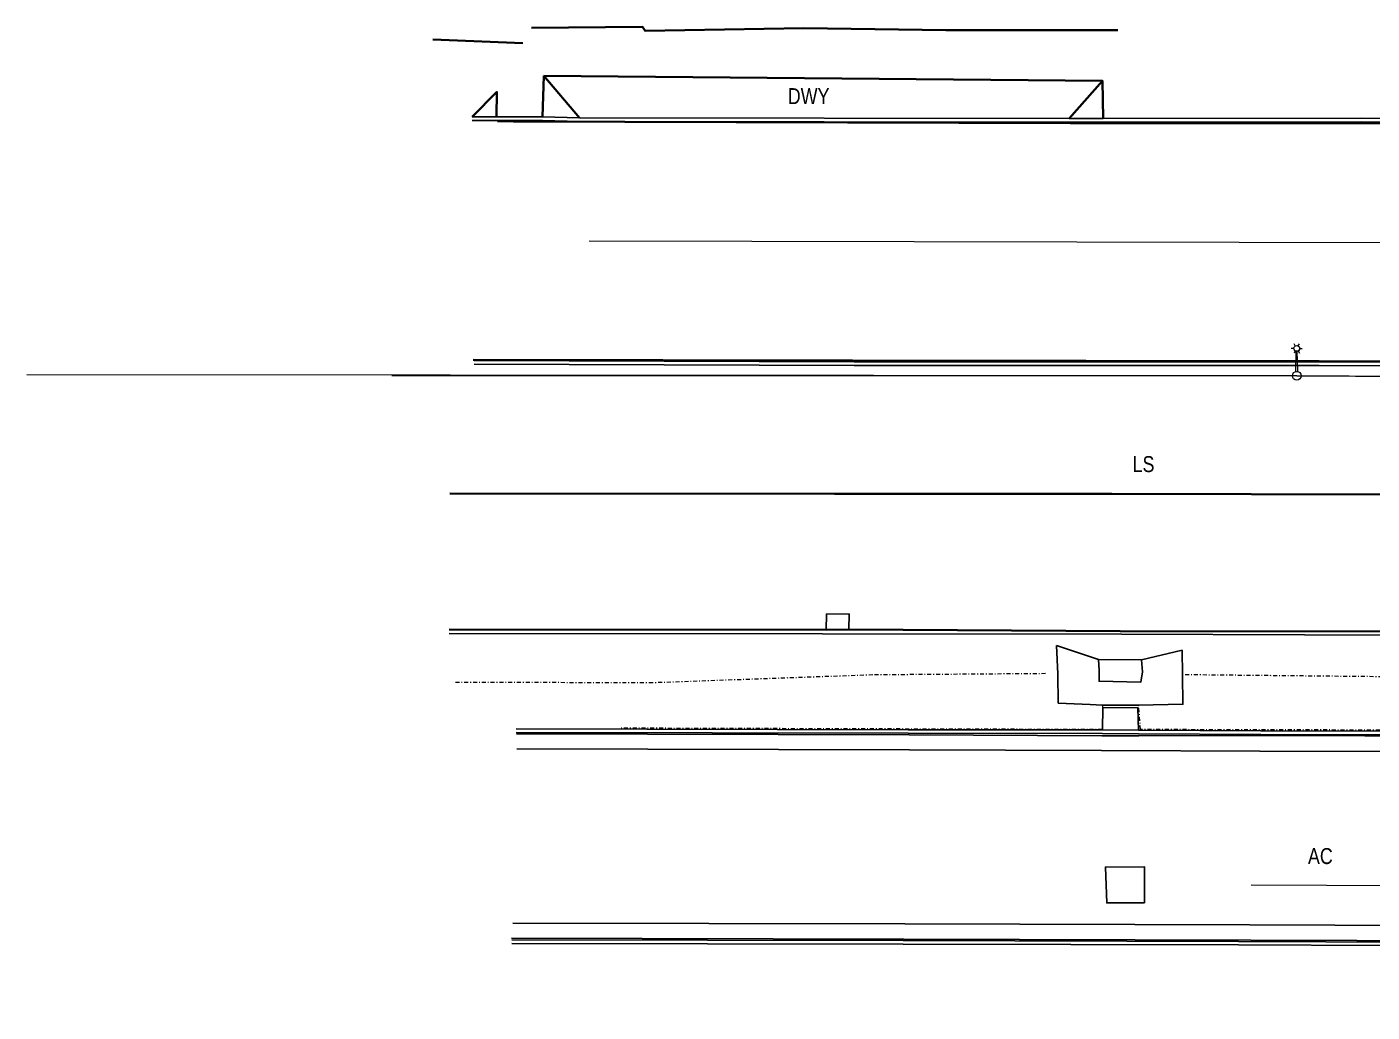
# Model space of a CAD drawing. Header units: feet. Extents: x 6428194 to 6428937, y 1888131 to 1888721.
# Drawn here: x 6428193.5 to 6428362, y 1888386.8 to 1888510.2 of the extents above; entities that cross this region are included whole.
import ezdxf
from ezdxf.lldxf.tags import DXFTag

# ---------------------------------------------------------------- set-up
doc = ezdxf.new("R2010")
doc.units = ezdxf.units.FT
doc.header["$MEASUREMENT"] = 0
doc.linetypes.add('DASHDOT', pattern=[1, 0.5, -0.25, 0, -0.25])
doc.layers.get('0').update_dxf_attribs({"color": 253})
for name, color, linetype, lineweight in [('VF-COMM-OVHD-LINE-', 253, 'OVERHEADCOMM', 15), ('VF-ELEC-OVHD-LINE-', 253, 'OVERHEADELECTRIC', 15), ('VF-FENC-LINE-', 253, 'FENCE', 25), ('VF-PVMT-EDGE-LINE-', 253, 'EDGEOFPAVEMENT', 35), ('VF-ROAD-DRIV-LINE-', 253, 'Continuous', 35), ('VF-SSWR-GEOP-LINE-QLB-', 253, 'SEWER', 15), ('VF-STRM-GEOP-LINE-QLB-', 253, 'STORMDRAIN', 15), ('VF-TOPO-BRKL-LINE-', 253, 'DASHDOT', 13), ('VF-TOPO-CONC-EDGE-LINE-', 253, 'Continuous', 25), ('VF-TOPO-CONC-GTFL-LINE-', 253, 'Continuous', 25), ('VF-TOPO-CONC-LIPG-LINE-', 253, 'Continuous', 25), ('VF-TOPO-CONC-TBCB-LINE-', 253, 'Continuous', 25), ('VF-TOPO-CONC-TBWK-LINE-', 253, 'Continuous', 35), ('VF-TOPO-CONC-TFCB-LINE-', 253, 'Continuous', 25), ('VF-TOPO-TEXT-', 253, 'Continuous', 25), ('VN-ELEC-OVHD-', 253, 'Continuous', 13), ('VN-ELEC-STLT-SYMB-', 253, 'Continuous', 13)]:
    doc.layers.add(name, color=color, linetype=linetype, lineweight=lineweight)
doc.styles.add('NCS1-Anno', font='arial.ttf', dxfattribs={"width": 0.8, "height": 0.1})
doc.styles.get("Standard").update_dxf_attribs({"font": 'arial.ttf'})
tags = doc.linetypes.add('EDGEOFPAVEMENT', pattern='A,1,-0.03,["EP",Standard,S=0.08,R=0,X=0,Y=-0.04],-0.16,1', length=2.19).pattern_tags.tags
tags[6] = DXFTag(74, 10)
tags = doc.linetypes.add('FENCE', pattern='A,0.5,-0.03,["X",Standard,S=0.08,R=0,X=0,Y=-0.04],-0.08,0.5', length=1.11).pattern_tags.tags
tags[6] = DXFTag(74, 10)
tags = doc.linetypes.add('OVERHEADCOMM', pattern='A,1,-0.03,["OC",Standard,S=0.08,R=0,X=0,Y=-0.04],-0.16,1', length=2.19).pattern_tags.tags
tags[6] = DXFTag(74, 10)
tags = doc.linetypes.add('OVERHEADELECTRIC', pattern='A,1,-0.03,["OE",Standard,S=0.08,R=0,X=0,Y=-0.04],-0.16,1', length=2.19).pattern_tags.tags
tags[6] = DXFTag(74, 10)
tags = doc.linetypes.add('SEWER', pattern='A,1,-0.03,["SS",Standard,S=0.08,R=0,X=0,Y=-0.04],-0.16,1', length=2.19).pattern_tags.tags
tags[6] = DXFTag(74, 10)
tags = doc.linetypes.add('STORMDRAIN', pattern='A,1,-0.03,["SD",Standard,S=0.08,R=0,X=0,Y=-0.04],-0.16,1', length=2.19).pattern_tags.tags
tags[6] = DXFTag(74, 10)

# ---------------------------------------------------------------- blocks, each defined once
blk = doc.blocks.new('Street Light')
at = {"color": 0}
for p, q in [((-0.1864, 0.009), (-0.2, 0.0169)), ((-0.1708, 0.018), (-0.1708, 0.0337)), ((-0.1552, 0.009), (-0.1416, 0.0169)), ((-0.1864, -0.009), (-0.2, -0.0169)), ((-0.1708, -0.018), (-0.1708, -0.0337)), ((-0.1552, -0.009), (-0.1416, -0.0169))]:
    blk.add_line(p, q, dxfattribs=at)
for p, q in [((-0.0262, 0.0064), (-0.153, 0.0027)), ((-0.0262, -0.0064), (-0.153, -0.0027))]:
    blk.add_line(p, q)
for centre, radius in [((-0.1708, 0), 0.018), ((0, 0), 0.027)]:
    blk.add_circle(centre, radius, dxfattribs=at)

msp = doc.modelspace()

# ---------------------------------------------------------------- linework, layer by layer
at = {"layer": 'VF-COMM-OVHD-LINE-', "flags": 128}
msp.add_lwpolyline([(6428352.53, 1888466.49), (6428425.87, 1888466.04), (6428518.31, 1888465.08)], dxfattribs=at)
at = {"layer": 'VF-ELEC-OVHD-LINE-', "flags": 128}
msp.add_lwpolyline([(6428629.83, 1888502.9), (6428518.31, 1888465.08), (6428352.53, 1888466.49), (6428239.22, 1888466.49)], dxfattribs=at)
at = {"layer": 'VF-FENC-LINE-'}
msp.add_lwpolyline([(6428489.48, 1888433.58), (6428466.65, 1888433.67), (6428422.16, 1888433.9), (6428376.42, 1888433.94), (6428330.59, 1888434.14), (6428293.15, 1888434.16), (6428246.38, 1888434.19)], dxfattribs=at)
at = {"layer": 'VF-PVMT-EDGE-LINE-'}
msp.add_line((6428252.44, 1888498.36), (6428254.43, 1888498.31), dxfattribs=at)
at = {"layer": 'VF-PVMT-EDGE-LINE-', "flags": 128}
for points in [[(6428505.42, 1888497.71), (6428476.4, 1888497.8), (6428472.15, 1888497.83), (6428458.02, 1888497.86), (6428449.3, 1888497.85), (6428405.47, 1888497.94), (6428391.39, 1888498.07), (6428360.79, 1888498.13), (6428324.17, 1888498.13), (6428254.43, 1888498.31)], [(6428520.23, 1888467.99), (6428496.77, 1888467.89), (6428446.85, 1888468.09), (6428402.32, 1888468.19), (6428355.33, 1888468.29), (6428296.9, 1888468.38), (6428249.42, 1888468.49)], [(6428490.87, 1888451.24), (6428467.49, 1888451.29), (6428421.58, 1888451.38), (6428364.33, 1888451.6), (6428329.37, 1888451.71), (6428294.63, 1888451.71), (6428246.49, 1888451.76)], [(6428489.36, 1888434.18), (6428466.64, 1888434.2), (6428422.07, 1888434.35), (6428402.24, 1888434.49), (6428399.21, 1888434.43), (6428376.09, 1888434.47), (6428330.42, 1888434.51), (6428296.46, 1888434.7), (6428293.61, 1888434.66), (6428246.38, 1888434.71)]]:
    msp.add_lwpolyline(points, dxfattribs=at)
at = {"layer": 'VF-ROAD-DRIV-LINE-'}
for p, q in [((6428258.09, 1888498.9), (6428258.26, 1888504.02)), ((6428328.23, 1888503.41), (6428258.26, 1888504.02)), ((6428258.26, 1888504.02), (6428262.71, 1888498.77))]:
    msp.add_line(p, q, dxfattribs=at)
for points in [[(6428328.28, 1888498.68), (6428328.23, 1888503.41), (6428324.02, 1888498.68)], [(6428249.28, 1888498.9), (6428252.38, 1888502.02), (6428252.33, 1888498.89)]]:
    msp.add_lwpolyline(points, dxfattribs=at)
at = {"layer": 'VF-SSWR-GEOP-LINE-QLB-'}
msp.add_line((6428263.94, 1888483.36, 695.27), (6428578.99, 1888482.74, 695.46), dxfattribs=at)
at = {"layer": 'VF-STRM-GEOP-LINE-QLB-'}
msp.add_line((6428346.82, 1888402.73), (6428587.8, 1888401.71), dxfattribs=at)
at = {"layer": 'VF-TOPO-BRKL-LINE-'}
for p, q in [((6428328.22, 1888425.17), (6428328.18, 1888425.22)), ((6428332.75, 1888425.13), (6428332.7, 1888425.23))]:
    msp.add_line(p, q, dxfattribs=at)
for points in [[(6428321.07, 1888429.18), (6428299.44, 1888429.02), (6428271.88, 1888428.03), (6428247.15, 1888428.08)], [(6428524.24, 1888428.38), (6428517.24, 1888428.03), (6428488.84, 1888427.72), (6428434.97, 1888428.71), (6428401.76, 1888428.4), (6428338.22, 1888429.04)], [(6428328.22, 1888425.17), (6428328.18, 1888422.18), (6428267.91, 1888422.35)], [(6428540.33, 1888421.67), (6428377.23, 1888422.08), (6428332.97, 1888422.18), (6428332.75, 1888425.13)]]:
    msp.add_lwpolyline(points, dxfattribs=at)
at = {"layer": 'VF-TOPO-CONC-EDGE-LINE-'}
msp.add_line((6428327.69, 1888430.97), (6428322.44, 1888432.72), dxfattribs=at)
for points in [[(6428296.46, 1888434.7), (6428296.47, 1888436.66), (6428293.64, 1888436.65), (6428293.61, 1888434.66)], [(6428332.7, 1888425.23), (6428328.18, 1888425.22), (6428326.67, 1888425.31), (6428322.66, 1888425.5), (6428322.61, 1888429.15), (6428322.44, 1888432.72)], [(6428332.7, 1888425.23), (6428338.28, 1888425.35), (6428338.22, 1888429.04), (6428338.17, 1888432.11), (6428333.11, 1888430.92)], [(6428327.79, 1888429.56), (6428327.79, 1888428.24), (6428332.99, 1888428.1), (6428333.21, 1888429.42), (6428333.11, 1888430.92), (6428327.69, 1888430.97), (6428327.79, 1888429.56)], [(6428332.72, 1888422.11), (6428332.65, 1888424.91), (6428328.27, 1888424.95), (6428328.23, 1888422.15)]]:
    msp.add_lwpolyline(points, dxfattribs=at)
msp.add_lwpolyline([(6428333.45, 1888400.47), (6428328.74, 1888400.47), (6428328.58, 1888404.96), (6428333.45, 1888405.01), (6428333.45, 1888400.47)], close=True, dxfattribs=at)
at = {"layer": 'VF-TOPO-CONC-GTFL-LINE-'}
for points in [[(6428328.11, 1888421.41), (6428303.99, 1888421.51), (6428254.84, 1888421.66)], [(6428539.2, 1888421.03), (6428492.36, 1888421.01), (6428445.29, 1888421.16), (6428399.53, 1888421.29), (6428348.2, 1888421.43), (6428332.75, 1888421.39), (6428328.11, 1888421.41)], [(6428539.13, 1888395.21), (6428491.74, 1888395.42), (6428444.87, 1888395.48), (6428399.92, 1888395.65), (6428346.79, 1888395.8), (6428303.34, 1888395.95), (6428254.2, 1888396.05)]]:
    msp.add_lwpolyline(points, dxfattribs=at)
at = {"layer": 'VF-TOPO-CONC-LIPG-LINE-'}
for points in [[(6428539.13, 1888419.17), (6428492.3, 1888419.11), (6428445.36, 1888419.27), (6428399.38, 1888419.35), (6428347.91, 1888419.48), (6428328.09, 1888419.54), (6428304.03, 1888419.63), (6428254.88, 1888419.76)], [(6428539.12, 1888397.12), (6428491.87, 1888397.31), (6428444.91, 1888397.44), (6428399.92, 1888397.5), (6428346.67, 1888397.73), (6428303.45, 1888397.85), (6428254.35, 1888397.93)]]:
    msp.add_lwpolyline(points, dxfattribs=at)
at = {"layer": 'VF-TOPO-CONC-TBCB-LINE-'}
for points in [[(6428249.28, 1888498.9), (6428252.33, 1888498.89), (6428258.09, 1888498.9), (6428262.71, 1888498.77)], [(6428505.32, 1888498.18), (6428476.38, 1888498.41), (6428472.2, 1888498.43), (6428461.96, 1888498.47), (6428458.08, 1888498.49), (6428449.19, 1888498.42), (6428419.94, 1888498.53), (6428415.88, 1888498.59), (6428395.6, 1888498.76), (6428391.39, 1888498.7), (6428360.64, 1888498.72), (6428328.28, 1888498.68), (6428324.02, 1888498.68), (6428262.71, 1888498.77)], [(6428496.82, 1888467.34), (6428446.69, 1888467.47), (6428402.34, 1888467.66), (6428355.33, 1888467.77), (6428297.13, 1888467.76), (6428249.51, 1888467.95)], [(6428539.19, 1888421.63), (6428492.4, 1888421.76), (6428445.36, 1888421.8), (6428399.63, 1888421.9), (6428348.03, 1888422.02), (6428332.72, 1888422.11), (6428328.23, 1888422.15), (6428303.88, 1888422.16), (6428254.8, 1888422.28)], [(6428539.2, 1888394.65), (6428491.62, 1888394.73), (6428444.83, 1888394.88), (6428399.98, 1888394.98), (6428345.24, 1888395.21), (6428303.26, 1888395.3), (6428254.23, 1888395.4)]]:
    msp.add_lwpolyline(points, dxfattribs=at)
at = {"layer": 'VF-TOPO-CONC-TBWK-LINE-'}
msp.add_line((6428244.35, 1888508.57), (6428255.61, 1888508.14), dxfattribs=at)
msp.add_lwpolyline([(6428256.69, 1888510.05), (6428270.61, 1888510.17), (6428270.92, 1888509.68), (6428290.8, 1888510.01), (6428308.61, 1888509.75), (6428324.73, 1888509.77), (6428330.14, 1888509.77)], dxfattribs=at)
at = {"layer": 'VF-TOPO-CONC-TFCB-LINE-'}
for points in [[(6428249.28, 1888498.45), (6428252.33, 1888498.44), (6428258.08, 1888498.45), (6428262.7, 1888498.32)], [(6428505.31, 1888497.73), (6428476.38, 1888497.96), (6428472.2, 1888497.98), (6428461.96, 1888498.02), (6428458.08, 1888498.04), (6428449.19, 1888497.97), (6428419.94, 1888498.08), (6428415.87, 1888498.14), (6428395.6, 1888498.31), (6428391.39, 1888498.25), (6428360.64, 1888498.27), (6428328.28, 1888498.23), (6428324.02, 1888498.23), (6428262.71, 1888498.32)], [(6428496.82, 1888467.79), (6428446.69, 1888467.92), (6428402.34, 1888468.11), (6428355.33, 1888468.22), (6428297.13, 1888468.21), (6428249.51, 1888468.4)], [(6428539.19, 1888421.18), (6428492.4, 1888421.31), (6428445.36, 1888421.35), (6428399.63, 1888421.45), (6428348.03, 1888421.57), (6428332.72, 1888421.66), (6428328.23, 1888421.7), (6428303.88, 1888421.71), (6428254.8, 1888421.83)], [(6428254.23, 1888395.85), (6428303.26, 1888395.75), (6428345.24, 1888395.66), (6428399.98, 1888395.43), (6428444.83, 1888395.33), (6428491.62, 1888395.18), (6428539.2, 1888395.1), (6428550.08, 1888395.04), (6428552.98, 1888395.01), (6428553.11, 1888390.87), (6428553.14, 1888386.8)]]:
    msp.add_lwpolyline(points, dxfattribs=at)
at = {"layer": 'VN-ELEC-OVHD-'}
for p, q in [((6428352.53, 1888466.49, 695.2), (6428193.51, 1888466.61)), ((6428518.31, 1888465.08, 694.8), (6428352.53, 1888466.49, 695.2))]:
    msp.add_line(p, q, dxfattribs=at)

# ---------------------------------------------------------------- block references
at = {"layer": 'VN-ELEC-STLT-SYMB-', "xscale": 20, "yscale": 20, "zscale": 20, "rotation": 270}
msp.add_blockref('Street Light', (6428352.53, 1888466.49, 695.2), dxfattribs=at)

# ---------------------------------------------------------------- texts
at = {"layer": 'VF-TOPO-TEXT-', "char_height": 2, "attachment_point": 1, "style": 'NCS1-Anno'}
for s, insert, width in [('DWY', (6428288.8, 1888502.5), 8.9533), ('LS', (6428331.98, 1888456.42), 6.4173), ('AC', (6428353.94, 1888407.34), 5.0023)]:
    msp.add_mtext(s, dxfattribs=dict(at, insert=insert, width=width))

doc.saveas('drawing.dxf')
